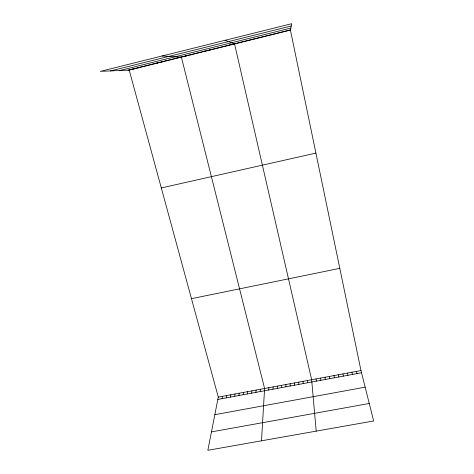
<?xml version="1.0" encoding="UTF-8"?>
<svg xmlns="http://www.w3.org/2000/svg" width="474" height="474" viewBox="0 0 474 474"><rect width="100%" height="100%" fill="white"/><g stroke="black" fill="none" stroke-linecap="round" stroke-linejoin="round"><path stroke-width="0.71" d="M281.603 387.602L281.621 385.326M277.308 388.402L277.355 386.12M273.018 389.195L273.095 386.914M268.734 389.989L268.841 387.702M261.5 440.808L264.593 388.496L181.394 57.164L162.061 55.991M260.185 391.577L260.35 389.284M255.919 392.371L256.114 390.072M251.664 393.159L251.89 390.854M247.41 393.947L247.665 391.643M243.168 394.735L243.452 392.425M238.926 395.523L239.24 393.207M234.695 396.311L235.039 393.989M230.471 397.094L230.844 394.771M226.252 397.876L226.649 395.553M222.039 398.658L222.466 396.329M129.206 70.111L218.289 397.105L207.843 450.3L373.648 420.971L360.987 370.561L290.426 30.129L291.706 23.7L100.352 71.361L129.206 70.111L290.426 30.129M110.489 70.922L291.255 25.963M119.821 70.513L290.84 28.043M127.968 70.164L290.485 29.85M161.308 187.947L315.915 153.09M191.472 298.679L339.799 268.355M218.289 397.105L360.987 370.561M217.833 399.44L361.538 372.765M214.835 414.679L365.158 387.169M211.457 431.897L369.258 403.487M132.708 68.985L133.911 68.943M137.454 67.812L138.621 67.776M142.212 66.627L143.338 66.603M146.976 65.448L148.066 65.43M151.751 64.263L152.806 64.257M156.533 63.078L157.546 63.078M161.32 61.887L162.304 61.898M166.119 60.702L167.061 60.719M170.924 59.505L171.831 59.54M175.741 58.314L176.606 58.355M185.393 55.92L186.181 55.979M190.234 54.717L190.986 54.788M195.081 53.515L195.798 53.598M199.939 52.312L200.615 52.401M204.804 51.103L205.438 51.204M209.674 49.894L210.272 50.007M214.556 48.686L215.113 48.804M219.444 47.471L219.966 47.601M224.344 46.256L224.824 46.393M229.25 45.042L229.694 45.19M225.174 40.272L234.571 43.981L311.661 379.739L316.188 431.133M239.24 42.559L239.601 42.731M244.323 41.303L244.643 41.481M356.466 371.403L356.987 373.613M351.957 372.244L352.443 374.454M347.448 373.079L347.904 375.295M342.951 373.921L343.377 376.137M338.46 374.756L338.851 376.978M333.98 375.586L334.336 377.814M329.501 376.421L329.827 378.655M325.034 377.251L325.324 379.49M320.566 378.08L320.833 380.32M316.111 378.91L316.342 381.155M307.353 380.539L307.519 382.791M303.046 381.339L303.182 383.596M298.75 382.139L298.857 384.402M294.455 382.939L294.532 385.202M290.171 383.739L290.218 386.008M285.893 384.533L285.905 386.808"/></g></svg>
